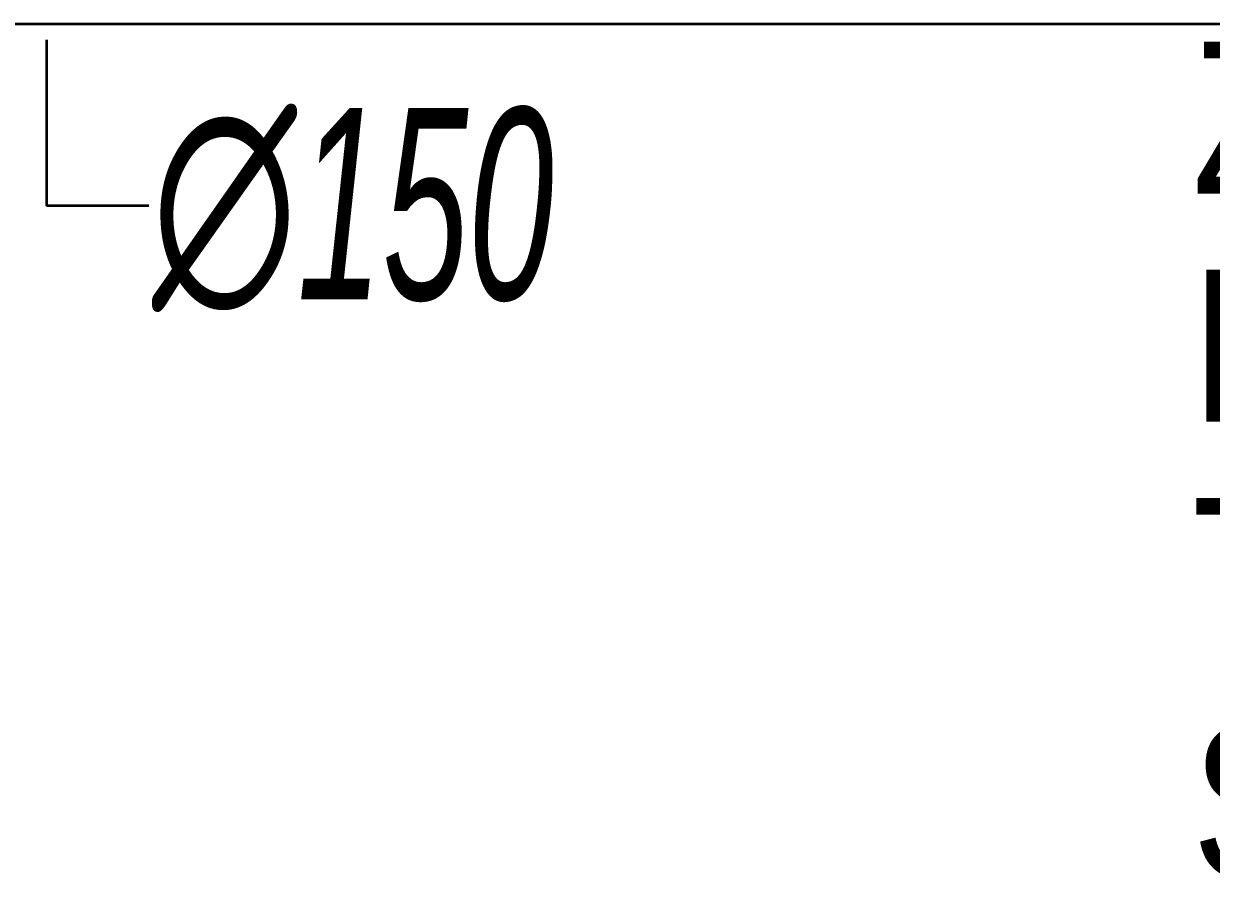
# Model space of a CAD drawing. Header units: millimetres. Extents: x -379292 to 1221486, y 92049 to 447512.
# Drawn here: x 183215 to 184515, y 275580 to 276519 of the extents above; entities that cross this region are included whole.
import ezdxf
from ezdxf.enums import TextEntityAlignment as Align

# ---------------------------------------------------------------- set-up
doc = ezdxf.new("R2010")
doc.units = ezdxf.units.MM
doc.layers.add('0-KRCN-SHT YAĞMURSUYUBORUSU-100', color=3, linetype='PISSU_LINE50', lineweight=35)
doc.layers.add('0-KRCN-SHT-KOLADI-YAZIYAĞMURSUYU', color=4, linetype='Continuous', lineweight=35)
for name, color, linetype in [('05_HATCH SOLID-1', 252, 'Continuous'), ('05_MATERIAL TEXT', 112, 'Continuous'), ('05_ROOM M2', 161, 'Continuous'), ('05_ROOM NAME', 153, 'Continuous'), ('05_ROOM NUMBER', 152, 'Continuous')]:
    doc.layers.add(name, color=color, linetype=linetype)
doc.styles.add('DIM', font='arial.ttf')
doc.styles.add('MUF', font='isocpeur.ttf')
doc.styles.add('YAZI-2', font='arial.ttf', dxfattribs={"height": 2})
doc.styles.add('YAZI-3', font='arial.ttf', dxfattribs={"height": 3})
doc.styles.add('ÇAP-2', font='ARIALNBI.TTF')
doc.linetypes.add('PISSU_LINE50', pattern='A,50,-10,["C",MUF,S=10,R=0,X=1,Y=-5],0', length=60)

# ---------------------------------------------------------------- blocks, each defined once
blk = doc.blocks.new('başlık')
at = {"layer": '05_MATERIAL TEXT', "style": 'DIM', "width": 0.8}
for s, p in [('ZEM:', (0, 50)), ('DUV:', (0, -100)), ('TAV:', (0, -250)), ('SÜP:', (0, -400))]:
    blk.add_text(s, height=100, dxfattribs=at).set_placement(p, align=Align.MIDDLE_LEFT)
blk = doc.blocks.new('MAHAL')
at = {"layer": '05_HATCH SOLID-1', "xscale": 0.02, "yscale": 0.02, "zscale": 0.02}
blk.add_blockref('başlık', (-7.212, -18.749), dxfattribs=at)
at = {"layer": '05_MATERIAL TEXT', "style": 'DIM', "width": 0.8}
for tag, p in [('ZEMİN', (-0.891, -17.749)), ('DUVAR', (-0.891, -20.749)), ('TAVAN', (-0.891, -23.749)), ('SÜPÜRGELİK', (-0.891, -26.749))]:
    blk.add_attdef(tag, text='', height=2, dxfattribs=at).set_placement(p, align=Align.MIDDLE_LEFT)
at = {"layer": '05_ROOM M2', "style": 'YAZI-2'}
blk.add_attdef('MAHALM2', text='', height=2, dxfattribs=at).set_placement((-0.458, -13.249), align=Align.MIDDLE_CENTER)
at = {"layer": '05_ROOM NAME', "style": 'YAZI-3'}
for tag, p in [('INGMAHALADI', (-0.458, 0.751)), ('TURMAHALADI', (-0.458, -4.249))]:
    blk.add_attdef(tag, text='', height=3, dxfattribs=at).set_placement(p, align=Align.MIDDLE_CENTER)
at = {"layer": '05_ROOM NUMBER', "style": 'YAZI-2'}
blk.add_attdef('MAHALNO', text='', height=2, dxfattribs=at).set_placement((-0.458, -9.249), align=Align.MIDDLE_CENTER)
blk = doc.blocks.new('OtoParkBodrumKatMimari')
at = {"layer": '05_ROOM NUMBER', "xscale": 83.33333333333333, "yscale": 83.33333333333333, "zscale": 83.33333333333333}
blk.add_blockref('MAHAL', (133447.5, 177076.2), dxfattribs=at)
blk = doc.blocks.new('A$Cbceac246')
at = {"layer": '0-KRCN-SHT YAĞMURSUYUBORUSU-100'}
blk.add_line((5810.06, 17540, 0), (6536.75, 17540, 0), dxfattribs=at)
at = {"layer": '0-KRCN-SHT-KOLADI-YAZIYAĞMURSUYU', "linetype": 'Continuous'}
for p in [(6129.19, 17538.23, 0), (6129.19, 17538.23, 0), (6140.39, 17520.03, 0), (6140.39, 17520.03, 0)]:
    blk.add_line(p, (6129.19, 17520.03, 0), dxfattribs=at)
at = {"layer": '0-KRCN-SHT-KOLADI-YAZIYAĞMURSUYU', "linetype": 'Continuous', "style": 'ÇAP-2', "width": 0.7}
blk.add_text('∅150', height=21, dxfattribs=at).set_placement((6140.71, 17520.28, 0), align=Align.MIDDLE_LEFT)

msp = doc.modelspace()

# ---------------------------------------------------------------- block references
at = {"color": 8}
msp.add_blockref('OtoParkBodrumKatMimari', (51648, 100818.8), dxfattribs=at)

# ---------------------------------------------------------------- next in the draw order: block references
at = {"color": 30, "xscale": 10, "yscale": 10, "zscale": 10}
msp.add_blockref('A$Cbceac246', (121948, 101118.8), dxfattribs=at)

doc.saveas('drawing.dxf')
